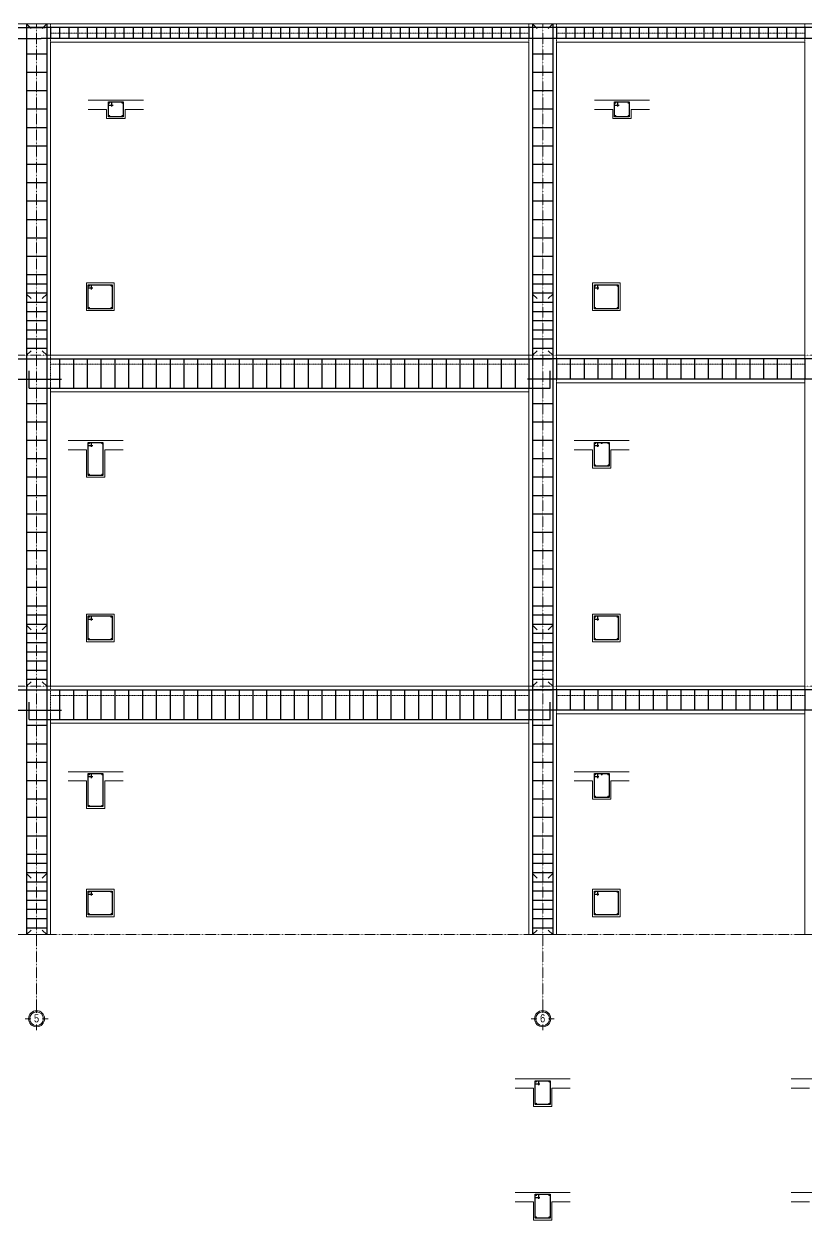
# Model space of a CAD drawing. Header units: millimetres. Extents: x 2451 to 189599, y 100744 to 200848.
# Drawn here: x 97296 to 105796, y 100844 to 113847 of the extents above; entities that cross this region are included whole.
import ezdxf
from ezdxf.enums import TextEntityAlignment as Align

# ---------------------------------------------------------------- set-up
doc = ezdxf.new("R2010")
doc.units = ezdxf.units.MM
doc.linetypes.add('ACAD_ISO03W100', pattern=[30, 12, -18])
doc.linetypes.add('ACAD_ISO10W100', pattern=[18, 12, -3, 0, -3])
for name, color, linetype, lineweight in [('NÉT KHUẤT KC', 4, 'Continuous', 9), ('NÉT THẤY KC', 7, 'Continuous', 20), ('NÉT ĐẬM Cốt thép - các nét cần nhấn mạnh', 1, 'Continuous', 30), ('TEN TRUC', 3, 'Continuous', 18), ('TRUC', 24, 'Continuous', 0)]:
    doc.layers.add(name, color=color, linetype=linetype, lineweight=lineweight)
doc.layers.add('TAGS', color=60, linetype='Continuous')
doc.styles.add('VNI-HELVE-CONDENSEN', font='')
doc.styles.get('VNI-HELVE-CONDENSEN').set_extended_font_data('VNI-Helve-Condense')

# ---------------------------------------------------------------- blocks, each defined once
blk = doc.blocks.new('A$Ca5e4a220')
at = {"layer": 'NÉT ĐẬM Cốt thép - các nét cần nhấn mạnh'}
for p, q in [((51, 9900), (0, 9852)), ((51, 9900), (51, 0)), ((51, 0), (0, 48))]:
    blk.add_line(p, q, dxfattribs=at)
blk = doc.blocks.new('*U972')
at = {"layer": 'NÉT ĐẬM Cốt thép - các nét cần nhấn mạnh'}
blk.add_line((-110, 0), (110, 0), dxfattribs=at)
blk = doc.blocks.new('*U973')
at = {"layer": 'NÉT ĐẬM Cốt thép - các nét cần nhấn mạnh', "color": 0, "linetype": 'ByBlock', "lineweight": -2, "transparency": 16777216}
for p in [(0, 2200), (0, 2000), (0, 1800), (0, 1600), (0, 1400), (0, 1200), (0, 1000), (0, 800), (0, 600), (0, 400), (0, 200), (0, 0)]:
    blk.add_blockref('*U972', p, dxfattribs=at)
blk = doc.blocks.new('*U974')
at = {"layer": 'NÉT ĐẬM Cốt thép - các nét cần nhấn mạnh'}
blk.add_line((-110, 0), (110, 0), dxfattribs=at)
blk = doc.blocks.new('*U975')
at = {"layer": 'NÉT ĐẬM Cốt thép - các nét cần nhấn mạnh', "color": 0, "linetype": 'ByBlock', "lineweight": -2, "transparency": 16777216}
for p in [(0, 600), (0, 400), (0, 200), (0, 0)]:
    blk.add_blockref('*U974', p, dxfattribs=at)
blk = doc.blocks.new('*U948')
at = {"layer": 'NÉT ĐẬM Cốt thép - các nét cần nhấn mạnh'}
blk.add_line((-110, 0), (110, 0), dxfattribs=at)
blk = doc.blocks.new('*U949')
at = {"layer": 'NÉT ĐẬM Cốt thép - các nét cần nhấn mạnh', "color": 0, "linetype": 'ByBlock', "lineweight": -2, "transparency": 16777216}
for p in [(0, 3000), (0, 2800), (0, 2600), (0, 2400), (0, 2200), (0, 2000), (0, 1800), (0, 1600), (0, 1400), (0, 1200), (0, 1000), (0, 800), (0, 600), (0, 400), (0, 200), (0, 0)]:
    blk.add_blockref('*U948', p, dxfattribs=at)
blk = doc.blocks.new('*U950')
at = {"layer": 'NÉT ĐẬM Cốt thép - các nét cần nhấn mạnh'}
blk.add_line((-110, 0), (110, 0), dxfattribs=at)
blk = doc.blocks.new('*U951')
at = {"layer": 'NÉT ĐẬM Cốt thép - các nét cần nhấn mạnh', "color": 0, "linetype": 'ByBlock', "lineweight": -2, "transparency": 16777216}
for p in [(0, 600), (0, 400), (0, 200), (0, 0)]:
    blk.add_blockref('*U950', p, dxfattribs=at)
blk = doc.blocks.new('*U970')
at = {"layer": 'NÉT ĐẬM Cốt thép - các nét cần nhấn mạnh'}
blk.add_line((-110, 0), (110, 0), dxfattribs=at)
blk = doc.blocks.new('*U971')
at = {"layer": 'NÉT ĐẬM Cốt thép - các nét cần nhấn mạnh', "color": 0, "linetype": 'ByBlock', "lineweight": -2, "transparency": 16777216}
for p in [(0, 3200), (0, 3000), (0, 2800), (0, 2600), (0, 2400), (0, 2200), (0, 2000), (0, 1800), (0, 1600), (0, 1400), (0, 1200), (0, 1000), (0, 800), (0, 600), (0, 400), (0, 200), (0, 0)]:
    blk.add_blockref('*U970', p, dxfattribs=at)
blk = doc.blocks.new('*U976')
at = {"layer": 'NÉT ĐẬM Cốt thép - các nét cần nhấn mạnh'}
blk.add_line((-110, 0), (110, 0), dxfattribs=at)
blk = doc.blocks.new('*U947')
at = {"layer": 'NÉT ĐẬM Cốt thép - các nét cần nhấn mạnh', "color": 0, "linetype": 'ByBlock', "lineweight": -2, "transparency": 16777216}
for p in [(0, 600), (0, 400), (0, 200), (0, 0)]:
    blk.add_blockref('*U976', p, dxfattribs=at)
blk = doc.blocks.new('*U954')
at = {"layer": 'NÉT ĐẬM Cốt thép - các nét cần nhấn mạnh'}
blk.add_line((-110, 0), (110, 0), dxfattribs=at)
blk = doc.blocks.new('*U955')
at = {"layer": 'NÉT ĐẬM Cốt thép - các nét cần nhấn mạnh', "color": 0, "linetype": 'ByBlock', "lineweight": -2, "transparency": 16777216}
for p in [(0, 2200), (0, 2000), (0, 1800), (0, 1600), (0, 1400), (0, 1200), (0, 1000), (0, 800), (0, 600), (0, 400), (0, 200), (0, 0)]:
    blk.add_blockref('*U954', p, dxfattribs=at)
blk = doc.blocks.new('*U956')
at = {"layer": 'NÉT ĐẬM Cốt thép - các nét cần nhấn mạnh'}
blk.add_line((-110, 0), (110, 0), dxfattribs=at)
blk = doc.blocks.new('*U957')
at = {"layer": 'NÉT ĐẬM Cốt thép - các nét cần nhấn mạnh', "color": 0, "linetype": 'ByBlock', "lineweight": -2, "transparency": 16777216}
for p in [(0, 600), (0, 400), (0, 200), (0, 0)]:
    blk.add_blockref('*U956', p, dxfattribs=at)
blk = doc.blocks.new('*U960')
at = {"layer": 'NÉT ĐẬM Cốt thép - các nét cần nhấn mạnh'}
blk.add_line((-110, 0), (110, 0), dxfattribs=at)
blk = doc.blocks.new('*U961')
at = {"layer": 'NÉT ĐẬM Cốt thép - các nét cần nhấn mạnh', "color": 0, "linetype": 'ByBlock', "lineweight": -2, "transparency": 16777216}
for p in [(0, 3000), (0, 2800), (0, 2600), (0, 2400), (0, 2200), (0, 2000), (0, 1800), (0, 1600), (0, 1400), (0, 1200), (0, 1000), (0, 800), (0, 600), (0, 400), (0, 200), (0, 0)]:
    blk.add_blockref('*U960', p, dxfattribs=at)
blk = doc.blocks.new('*U933')
at = {"layer": 'NÉT ĐẬM Cốt thép - các nét cần nhấn mạnh'}
blk.add_line((-110, 0), (110, 0), dxfattribs=at)
blk = doc.blocks.new('*U934')
at = {"layer": 'NÉT ĐẬM Cốt thép - các nét cần nhấn mạnh', "color": 0, "linetype": 'ByBlock', "lineweight": -2, "transparency": 16777216}
for p in [(0, 600), (0, 400), (0, 200), (0, 0)]:
    blk.add_blockref('*U933', p, dxfattribs=at)
blk = doc.blocks.new('*U952')
at = {"layer": 'NÉT ĐẬM Cốt thép - các nét cần nhấn mạnh'}
blk.add_line((-110, 0), (110, 0), dxfattribs=at)
blk = doc.blocks.new('*U953')
at = {"layer": 'NÉT ĐẬM Cốt thép - các nét cần nhấn mạnh', "color": 0, "linetype": 'ByBlock', "lineweight": -2, "transparency": 16777216}
for p in [(0, 3200), (0, 3000), (0, 2800), (0, 2600), (0, 2400), (0, 2200), (0, 2000), (0, 1800), (0, 1600), (0, 1400), (0, 1200), (0, 1000), (0, 800), (0, 600), (0, 400), (0, 200), (0, 0)]:
    blk.add_blockref('*U952', p, dxfattribs=at)
blk = doc.blocks.new('*U958')
at = {"layer": 'NÉT ĐẬM Cốt thép - các nét cần nhấn mạnh'}
blk.add_line((-110, 0), (110, 0), dxfattribs=at)
blk = doc.blocks.new('*U959')
at = {"layer": 'NÉT ĐẬM Cốt thép - các nét cần nhấn mạnh', "color": 0, "linetype": 'ByBlock', "lineweight": -2, "transparency": 16777216}
for p in [(0, 600), (0, 400), (0, 200), (0, 0)]:
    blk.add_blockref('*U958', p, dxfattribs=at)
blk = doc.blocks.new('*U870')
at = {"layer": 'NÉT ĐẬM Cốt thép - các nét cần nhấn mạnh'}
blk.add_line((-110, 0), (110, 0), dxfattribs=at)
blk = doc.blocks.new('*U871')
at = {"layer": 'NÉT ĐẬM Cốt thép - các nét cần nhấn mạnh', "color": 0, "linetype": 'ByBlock', "lineweight": -2, "transparency": 16777216}
for p in [(0, 2700), (0, 2550), (0, 2400), (0, 2250), (0, 2100), (0, 1950), (0, 1800), (0, 1650), (0, 1500), (0, 1350), (0, 1200), (0, 1050), (0, 900), (0, 750), (0, 600), (0, 450), (0, 300), (0, 150), (0, 0)]:
    blk.add_blockref('*U870', p, dxfattribs=at)
blk = doc.blocks.new('*U872')
at = {"layer": 'NÉT ĐẬM Cốt thép - các nét cần nhấn mạnh'}
blk.add_line((-110, 0), (210, 0), dxfattribs=at)
blk = doc.blocks.new('*U873')
at = {"layer": 'NÉT ĐẬM Cốt thép - các nét cần nhấn mạnh', "color": 0, "linetype": 'ByBlock', "lineweight": -2, "transparency": 16777216}
for p in [(0, 5100), (0, 4950), (0, 4800), (0, 4650), (0, 4500), (0, 4350), (0, 4200), (0, 4050), (0, 3900), (0, 3750), (0, 3600), (0, 3450), (0, 3300), (0, 3150), (0, 3000), (0, 2850), (0, 2700), (0, 2550), (0, 2400), (0, 2250), (0, 2100), (0, 1950), (0, 1800), (0, 1650), (0, 1500), (0, 1350), (0, 1200), (0, 1050), (0, 900), (0, 750), (0, 600), (0, 450), (0, 300), (0, 150), (0, 0)]:
    blk.add_blockref('*U872', p, dxfattribs=at)
blk = doc.blocks.new('*U927')
at = {"layer": 'NÉT ĐẬM Cốt thép - các nét cần nhấn mạnh'}
blk.add_line((-110, 0), (110, 0), dxfattribs=at)
blk = doc.blocks.new('*U928')
at = {"layer": 'NÉT ĐẬM Cốt thép - các nét cần nhấn mạnh', "color": 0, "linetype": 'ByBlock', "lineweight": -2, "transparency": 16777216}
for p in [(0, 2700), (0, 2550), (0, 2400), (0, 2250), (0, 2100), (0, 1950), (0, 1800), (0, 1650), (0, 1500), (0, 1350), (0, 1200), (0, 1050), (0, 900), (0, 750), (0, 600), (0, 450), (0, 300), (0, 150), (0, 0)]:
    blk.add_blockref('*U927', p, dxfattribs=at)
blk = doc.blocks.new('*U929')
at = {"layer": 'NÉT ĐẬM Cốt thép - các nét cần nhấn mạnh'}
blk.add_line((-110, 0), (210, 0), dxfattribs=at)
blk = doc.blocks.new('*U930')
at = {"layer": 'NÉT ĐẬM Cốt thép - các nét cần nhấn mạnh', "color": 0, "linetype": 'ByBlock', "lineweight": -2, "transparency": 16777216}
for p in [(0, 5100), (0, 4950), (0, 4800), (0, 4650), (0, 4500), (0, 4350), (0, 4200), (0, 4050), (0, 3900), (0, 3750), (0, 3600), (0, 3450), (0, 3300), (0, 3150), (0, 3000), (0, 2850), (0, 2700), (0, 2550), (0, 2400), (0, 2250), (0, 2100), (0, 1950), (0, 1800), (0, 1650), (0, 1500), (0, 1350), (0, 1200), (0, 1050), (0, 900), (0, 750), (0, 600), (0, 450), (0, 300), (0, 150), (0, 0)]:
    blk.add_blockref('*U929', p, dxfattribs=at)
blk = doc.blocks.new('*U856')
at = {"layer": 'NÉT ĐẬM Cốt thép - các nét cần nhấn mạnh'}
blk.add_line((-110, 0), (10, 0), dxfattribs=at)
blk = doc.blocks.new('*U857')
at = {"layer": 'NÉT ĐẬM Cốt thép - các nét cần nhấn mạnh', "color": 0, "linetype": 'ByBlock', "lineweight": -2, "transparency": 16777216}
for p in [(0, 2700), (0, 2600), (0, 2500), (0, 2400), (0, 2300), (0, 2200), (0, 2100), (0, 2000), (0, 1900), (0, 1800), (0, 1700), (0, 1600), (0, 1500), (0, 1400), (0, 1300), (0, 1200), (0, 1100), (0, 1000), (0, 900), (0, 800), (0, 700), (0, 600), (0, 500), (0, 400), (0, 300), (0, 200), (0, 100), (0, 0)]:
    blk.add_blockref('*U856', p, dxfattribs=at)
blk = doc.blocks.new('*U858')
at = {"layer": 'NÉT ĐẬM Cốt thép - các nét cần nhấn mạnh'}
blk.add_line((-110, 0), (10, 0), dxfattribs=at)
blk = doc.blocks.new('*U859')
at = {"layer": 'NÉT ĐẬM Cốt thép - các nét cần nhấn mạnh', "color": 0, "linetype": 'ByBlock', "lineweight": -2, "transparency": 16777216}
for p in [(0, 5200), (0, 5100), (0, 5000), (0, 4900), (0, 4800), (0, 4700), (0, 4600), (0, 4500), (0, 4400), (0, 4300), (0, 4200), (0, 4100), (0, 4000), (0, 3900), (0, 3800), (0, 3700), (0, 3600), (0, 3500), (0, 3400), (0, 3300), (0, 3200), (0, 3100), (0, 3000), (0, 2900), (0, 2800), (0, 2700), (0, 2600), (0, 2500), (0, 2400), (0, 2300), (0, 2200), (0, 2100), (0, 2000), (0, 1900), (0, 1800), (0, 1700), (0, 1600), (0, 1500), (0, 1400), (0, 1300), (0, 1200), (0, 1100), (0, 1000), (0, 900), (0, 800), (0, 700), (0, 600), (0, 500), (0, 400), (0, 300), (0, 200), (0, 100), (0, 0)]:
    blk.add_blockref('*U858', p, dxfattribs=at)
blk = doc.blocks.new('A$C206177D3')
at = {"layer": 'TEN TRUC', "ltscale": 1000}
for p, q in [((-37, 240), (-37, 490)), ((-287, -10), (-537, -10)), ((-37, -510), (-37, -260)), ((463, -10), (213, -10))]:
    blk.add_line(p, q, dxfattribs=at)
blk.add_circle((-37, -10), 350, dxfattribs=at)
at = {"layer": 'TEN TRUC', "color": 254, "ltscale": 1000}
blk.add_circle((-37, -10), 300, dxfattribs=at)

msp = doc.modelspace()

# ---------------------------------------------------------------- linework, layer by layer
at = {"layer": 'NÉT KHUẤT KC', "linetype": 'ACAD_ISO03W100', "ltscale": 0.2}
for p, q in [((97583.7, 113847), (97583.7, 103947)), ((102783.7, 113847), (102783.7, 103947)), ((103083.7, 113847), (103083.7, 103947)), ((105783.7, 113847), (105783.7, 103947)), ((102783.7, 113747), (97583.7, 113747)), ((105783.7, 113747), (103083.7, 113747)), ((102783.7, 110147), (97583.7, 110147)), ((105783.7, 110147), (103083.7, 110147)), ((102783.7, 106547), (97583.7, 106547)), ((105783.7, 106547), (103083.7, 106547))]:
    msp.add_line(p, q, dxfattribs=at)
at = {"layer": 'NÉT THẤY KC'}
for p, q in [((78783.7, 113847), (112083.7, 113847)), ((97583.7, 113647), (97583.7, 110247)), ((97583.7, 113647), (102783.7, 113647)), ((102783.7, 113647), (102783.7, 103947)), ((103083.7, 113647), (103083.7, 110247)), ((103083.7, 113647), (105783.7, 113647)), ((105783.7, 113647), (105783.7, 103947)), ((97995.2, 113018.4), (98595.2, 113018.4)), ((103495.2, 113018.4), (104095.2, 113018.4)), ((97995.2, 112918.4), (98195.2, 112918.4)), ((98195.2, 112818.4), (98195.2, 112918.4)), ((98395.2, 112918.4), (98595.2, 112918.4)), ((98395.2, 112918.4), (98395.2, 112818.4)), ((103495.2, 112918.4), (103695.2, 112918.4)), ((103695.2, 112818.4), (103695.2, 112918.4)), ((103895.2, 112918.4), (104095.2, 112918.4)), ((103895.2, 112918.4), (103895.2, 112818.4)), ((98195.2, 112818.4), (98395.2, 112818.4)), ((103695.2, 112818.4), (103895.2, 112818.4)), ((98275.2, 111031.1), (97975.2, 111031.1)), ((103775.2, 111031.1), (103475.2, 111031.1)), ((97583.7, 110247), (102783.7, 110247)), ((103083.7, 110247), (105783.7, 110247)), ((97583.7, 109947), (97583.7, 106647)), ((103083.7, 109947), (103083.7, 106647)), ((103083.7, 109947), (105783.7, 109947)), ((97583.7, 109847), (102783.7, 109847)), ((97775.2, 109318.4), (98375.2, 109318.4)), ((103275.2, 109318.4), (103875.2, 109318.4)), ((97775.2, 109218.4), (97975.2, 109218.4)), ((97975.2, 108918.4), (97975.2, 109218.4)), ((98175.2, 109218.4), (98375.2, 109218.4)), ((98175.2, 109218.4), (98175.2, 108918.4)), ((103275.2, 109218.4), (103475.2, 109218.4)), ((103475.2, 109018.4), (103475.2, 109218.4)), ((103675.2, 109218.4), (103875.2, 109218.4)), ((103675.2, 109218.4), (103675.2, 109018.4)), ((103475.2, 109018.4), (103675.2, 109018.4)), ((97975.2, 108918.4), (98175.2, 108918.4)), ((98275.2, 107431.1), (97975.2, 107431.1)), ((103775.2, 107431.1), (103475.2, 107431.1)), ((97583.7, 106647), (102783.7, 106647)), ((103083.7, 106647), (105783.7, 106647)), ((97583.7, 106347), (97583.7, 103947)), ((97583.7, 106247), (102783.7, 106247)), ((103083.7, 106347), (103083.7, 103947)), ((103083.7, 106347), (105783.7, 106347)), ((97775.2, 105718.4), (98375.2, 105718.4)), ((103275.2, 105718.4), (103875.2, 105718.4)), ((97775.2, 105618.4), (97975.2, 105618.4)), ((97975.2, 105318.4), (97975.2, 105618.4)), ((98175.2, 105618.4), (98375.2, 105618.4)), ((98175.2, 105618.4), (98175.2, 105318.4)), ((103275.2, 105618.4), (103475.2, 105618.4)), ((103475.2, 105418.4), (103475.2, 105618.4)), ((103675.2, 105618.4), (103875.2, 105618.4)), ((103675.2, 105618.4), (103675.2, 105418.4)), ((103475.2, 105418.4), (103675.2, 105418.4)), ((97975.2, 105318.4), (98175.2, 105318.4)), ((98275.2, 104441.5), (97975.2, 104441.5)), ((103775.2, 104441.5), (103475.2, 104441.5)), ((97283.7, 103947), (97583.7, 103947)), ((102783.7, 103947), (103083.7, 103947)), ((105783.7, 103947), (106083.7, 103947)), ((102633.7, 102379.6), (103233.7, 102379.6)), ((105633.7, 102379.6), (106233.7, 102379.6)), ((102633.7, 102279.6), (102833.7, 102279.6)), ((102833.7, 102079.6), (102833.7, 102279.6)), ((103033.7, 102279.6), (103233.7, 102279.6)), ((103033.7, 102279.6), (103033.7, 102079.6)), ((105633.7, 102279.6), (105833.7, 102279.6)), ((102833.7, 102079.6), (103033.7, 102079.6)), ((102633.7, 101144.5), (103233.7, 101144.5)), ((102633.7, 101044.5), (102833.7, 101044.5)), ((102833.7, 100844.5), (102833.7, 101044.5)), ((103033.7, 101044.5), (103233.7, 101044.5)), ((103033.7, 101044.5), (103033.7, 100844.5)), ((105633.7, 101144.5), (106233.7, 101144.5)), ((105633.7, 101044.5), (105833.7, 101044.5)), ((102833.7, 100844.5), (103033.7, 100844.5))]:
    msp.add_line(p, q, dxfattribs=at)
for points in [[(97975.2, 111031.1), (98275.2, 111031.1), (98275.2, 110731.1), (97975.2, 110731.1)], [(103475.2, 111031.1), (103775.2, 111031.1), (103775.2, 110731.1), (103475.2, 110731.1)], [(97975.2, 107431.1), (98275.2, 107431.1), (98275.2, 107131.1), (97975.2, 107131.1)], [(103475.2, 107431.1), (103775.2, 107431.1), (103775.2, 107131.1), (103475.2, 107131.1)], [(97975.2, 104441.5), (98275.2, 104441.5), (98275.2, 104141.5), (97975.2, 104141.5)], [(103475.2, 104441.5), (103775.2, 104441.5), (103775.2, 104141.5), (103475.2, 104141.5)]]:
    msp.add_lwpolyline(points, close=True, dxfattribs=at)
at = {"layer": 'NÉT ĐẬM Cốt thép - các nét cần nhấn mạnh'}
for p, q in [((87838.5, 113807), (97528.5, 113807.3)), ((103028.9, 113807), (97338.7, 113807.3)), ((112031, 113807), (102837.7, 113807.3)), ((87983.7, 113687), (97483.7, 113687)), ((102984.3, 113687), (97483.7, 113687)), ((106203.7, 113687), (102663.7, 113687)), ((98248.3, 112998.4), (98248.3, 112948.1)), ((103748.3, 112998.4), (103748.3, 112948.1)), ((98215.2, 112965.3), (98265.5, 112965.3)), ((103715.2, 112965.3), (103765.5, 112965.3)), ((97995.2, 110977.9), (98045.5, 110977.9)), ((98028.3, 111011.1), (98028.3, 110960.7)), ((103495.2, 110977.9), (103545.5, 110977.9)), ((103528.3, 111011.1), (103528.3, 110960.7)), ((97323.7, 110910.5), (97374.5, 110862.3)), ((97323.7, 110910.5), (97374.5, 110862.3)), ((97543.7, 110910.5), (97492.9, 110862.3)), ((97543.7, 110910.5), (97492.9, 110862.3)), ((102823.7, 110910.5), (102874.5, 110862.3)), ((102823.7, 110910.5), (102874.5, 110862.3)), ((103043.7, 110910.5), (102992.9, 110862.3)), ((103043.7, 110910.5), (102992.9, 110862.3)), ((97323.7, 110247), (97374.5, 110295.2)), ((97323.7, 110247), (97374.5, 110295.2)), ((97543.7, 110247), (97492.9, 110295.2)), ((97543.7, 110247), (97492.9, 110295.2)), ((102823.7, 110247), (102874.5, 110295.2)), ((102823.7, 110247), (102874.5, 110295.2)), ((103043.7, 110247), (102992.9, 110295.2)), ((103043.7, 110247), (102992.9, 110295.2)), ((87838.5, 110207), (97528.5, 110207.3)), ((97339.1, 110207), (103033.7, 110207.3)), ((112031.5, 110207), (102837.7, 110207.3)), ((97352.8, 109887), (97352.8, 110075.9)), ((103014.7, 109887), (103014.7, 110075.9)), ((93163.7, 109987), (97703.7, 109987)), ((97352.8, 109887), (103014.7, 109887)), ((106203.7, 109987.2), (102770, 109987)), ((97995.2, 109265.3), (98045.5, 109265.3)), ((98028.3, 109298.4), (98028.3, 109248.1)), ((103495.2, 109265.3), (103545.5, 109265.3)), ((103528.3, 109298.4), (103528.3, 109248.1)), ((98028.3, 107411.1), (98028.3, 107360.7)), ((103528.3, 107411.1), (103528.3, 107360.7)), ((97323.7, 107310.5), (97374.5, 107262.3)), ((97543.7, 107310.5), (97492.9, 107262.3)), ((97995.2, 107377.9), (98045.5, 107377.9)), ((102823.7, 107310.5), (102874.5, 107262.3)), ((103043.7, 107310.5), (102992.9, 107262.3)), ((103495.2, 107377.9), (103545.5, 107377.9)), ((97323.7, 106647), (97374.5, 106695.2)), ((97543.7, 106647), (97492.9, 106695.2)), ((102823.7, 106647), (102874.5, 106695.2)), ((103043.7, 106647), (102992.9, 106695.2)), ((87838.5, 106607), (97528.5, 106607.3)), ((97339.1, 106607), (103033.7, 106607.3)), ((112027.7, 106607), (102837.7, 106607.3)), ((93163.7, 106387), (97703.7, 106387)), ((93543.7, 106387), (97386.7, 106387)), ((97352.8, 106287), (97352.8, 106475.9)), ((106203.7, 106387), (102663.7, 106387)), ((105823.7, 106387), (102984.3, 106387)), ((103014.7, 106287), (103014.7, 106475.9)), ((97352.8, 106287), (103014.7, 106287)), ((97995.2, 105665.3), (98045.5, 105665.3)), ((98028.3, 105698.4), (98028.3, 105648.1)), ((103495.2, 105665.3), (103545.5, 105665.3)), ((103528.3, 105698.4), (103528.3, 105648.1)), ((97323.7, 104610.5), (97374.5, 104562.3)), ((97543.7, 104610.5), (97492.9, 104562.3)), ((102823.7, 104610.5), (102874.5, 104562.3)), ((103043.7, 104610.5), (102992.9, 104562.3)), ((98028.3, 104421.5), (98028.3, 104371.1)), ((103528.3, 104421.5), (103528.3, 104371.1)), ((97995.2, 104388.3), (98045.5, 104388.3)), ((103495.2, 104388.3), (103545.5, 104388.3)), ((97323.7, 103947), (97374.5, 103995.2)), ((97543.7, 103947), (97492.9, 103995.2)), ((102823.7, 103947), (102874.5, 103995.2)), ((103043.7, 103947), (102992.9, 103995.2)), ((102886.9, 102359.6), (102886.9, 102309.2)), ((102853.7, 102326.4), (102904.1, 102326.4)), ((102853.7, 101091.3), (102904.1, 101091.3)), ((102886.9, 101124.5), (102886.9, 101074.1))]:
    msp.add_line(p, q, dxfattribs=at)
at = {"layer": 'NÉT ĐẬM Cốt thép - các nét cần nhấn mạnh', "const_width": 10}
for points in [[(98218.8, 112988.7, 1), (98228.8, 112988.7, 1)], [(98371.5, 112988.7, -1), (98361.5, 112988.7, -1)], [(103718.8, 112988.7, 1), (103728.8, 112988.7, 1)], [(103871.5, 112988.7, -1), (103861.5, 112988.7, -1)], [(98218.8, 112848.2, -1), (98228.8, 112848.2, -1)], [(98371.5, 112848.2, 1), (98361.5, 112848.2, 1)], [(103718.8, 112848.2, -1), (103728.8, 112848.2, -1)], [(103871.5, 112848.2, 1), (103861.5, 112848.2, 1)], [(97998.8, 111001.3, 1), (98008.8, 111001.3, 1)], [(98251.5, 111001.3, -1), (98241.5, 111001.3, -1)], [(103498.8, 111001.3, 1), (103508.8, 111001.3, 1)], [(103751.5, 111001.3, -1), (103741.5, 111001.3, -1)], [(97998.8, 110760.8, -1), (98008.8, 110760.8, -1)], [(98251.5, 110760.8, 1), (98241.5, 110760.8, 1)], [(103498.8, 110760.8, -1), (103508.8, 110760.8, -1)], [(103751.5, 110760.8, 1), (103741.5, 110760.8, 1)], [(97998.8, 109288.7, 1), (98008.8, 109288.7, 1)], [(98151.5, 109288.7, -1), (98141.5, 109288.7, -1)], [(103498.8, 109288.7, 1), (103508.8, 109288.7, 1)], [(103579.9, 109288.7, -1), (103569.9, 109288.7, -1)], [(103651.5, 109288.7, -1), (103641.5, 109288.7, -1)], [(103498.8, 109048.2, -1), (103508.8, 109048.2, -1)], [(103651.5, 109048.2, 1), (103641.5, 109048.2, 1)], [(97998.8, 108948.2, -1), (98008.8, 108948.2, -1)], [(98151.5, 108948.2, 1), (98141.5, 108948.2, 1)], [(97998.8, 107401.3, 1), (98008.8, 107401.3, 1)], [(98251.5, 107401.3, -1), (98241.5, 107401.3, -1)], [(103498.8, 107401.3, 1), (103508.8, 107401.3, 1)], [(103751.5, 107401.3, -1), (103741.5, 107401.3, -1)], [(97998.8, 107160.8, -1), (98008.8, 107160.8, -1)], [(98251.5, 107160.8, 1), (98241.5, 107160.8, 1)], [(103498.8, 107160.8, -1), (103508.8, 107160.8, -1)], [(103751.5, 107160.8, 1), (103741.5, 107160.8, 1)], [(97998.8, 105688.7, 1), (98008.8, 105688.7, 1)], [(98151.5, 105688.7, -1), (98141.5, 105688.7, -1)], [(103498.8, 105688.7, 1), (103508.8, 105688.7, 1)], [(103579.9, 105688.7, -1), (103569.9, 105688.7, -1)], [(103651.5, 105688.7, -1), (103641.5, 105688.7, -1)], [(103498.8, 105448.2, -1), (103508.8, 105448.2, -1)], [(103651.5, 105448.2, 1), (103641.5, 105448.2, 1)], [(97998.8, 105348.2, -1), (98008.8, 105348.2, -1)], [(98151.5, 105348.2, 1), (98141.5, 105348.2, 1)], [(97998.8, 104411.7, 1), (98008.8, 104411.7, 1)], [(98251.5, 104411.7, -1), (98241.5, 104411.7, -1)], [(103498.8, 104411.7, 1), (103508.8, 104411.7, 1)], [(103751.5, 104411.7, -1), (103741.5, 104411.7, -1)], [(97998.8, 104171.2, -1), (98008.8, 104171.2, -1)], [(98251.5, 104171.2, 1), (98241.5, 104171.2, 1)], [(103498.8, 104171.2, -1), (103508.8, 104171.2, -1)], [(103751.5, 104171.2, 1), (103741.5, 104171.2, 1)], [(102857.4, 102349.8, 1), (102867.4, 102349.8, 1)], [(103010, 102349.8, -1), (103000, 102349.8, -1)], [(102857.4, 102109.3, -1), (102867.4, 102109.3, -1)], [(103010, 102109.3, 1), (103000, 102109.3, 1)], [(102857.4, 101114.7, 1), (102867.4, 101114.7, 1)], [(103010, 101114.7, -1), (103000, 101114.7, -1)], [(102857.4, 100874.2, -1), (102867.4, 100874.2, -1)], [(103010, 100874.2, 1), (103000, 100874.2, 1)]]:
    msp.add_lwpolyline(points, format="xyb", close=True, dxfattribs=at)
at = {"layer": 'NÉT ĐẬM Cốt thép - các nét cần nhấn mạnh'}
for points in [[(98375.2, 112838.4), (98215.2, 112838.4), (98215.2, 112998.4), (98375.2, 112998.4)], [(103875.2, 112838.4), (103715.2, 112838.4), (103715.2, 112998.4), (103875.2, 112998.4)], [(97995.2, 111011.1), (98255.2, 111011.1), (98255.2, 110751.1), (97995.2, 110751.1)], [(103495.2, 111011.1), (103755.2, 111011.1), (103755.2, 110751.1), (103495.2, 110751.1)], [(98155.2, 108938.4), (97995.2, 108938.4), (97995.2, 109298.4), (98155.2, 109298.4)], [(103655.2, 109038.4), (103495.2, 109038.4), (103495.2, 109298.4), (103655.2, 109298.4)], [(97995.2, 107411.1), (98255.2, 107411.1), (98255.2, 107151.1), (97995.2, 107151.1)], [(103495.2, 107411.1), (103755.2, 107411.1), (103755.2, 107151.1), (103495.2, 107151.1)], [(98155.2, 105338.4), (97995.2, 105338.4), (97995.2, 105698.4), (98155.2, 105698.4)], [(103655.2, 105438.4), (103495.2, 105438.4), (103495.2, 105698.4), (103655.2, 105698.4)], [(97995.2, 104421.5), (98255.2, 104421.5), (98255.2, 104161.5), (97995.2, 104161.5)], [(103495.2, 104421.5), (103755.2, 104421.5), (103755.2, 104161.5), (103495.2, 104161.5)], [(103013.7, 102099.6), (102853.7, 102099.6), (102853.7, 102359.6), (103013.7, 102359.6)], [(103013.7, 100864.5), (102853.7, 100864.5), (102853.7, 101124.5), (103013.7, 101124.5)]]:
    msp.add_lwpolyline(points, close=True, dxfattribs=at)
at = {"layer": 'TRUC', "linetype": 'ACAD_ISO10W100', "ltscale": 0.2}
for p, q in [((78933.7, 110247), (111933.7, 110247)), ((78933.7, 106647), (111933.7, 106647)), ((78933.7, 103947), (111933.7, 103947))]:
    msp.add_line(p, q, dxfattribs=at)
for points in [[(97433.7, 113847), (97433.7, 103158.2)], [(102933.7, 113847), (102933.7, 103158.2)]]:
    msp.add_lwpolyline(points, dxfattribs=at)

# ---------------------------------------------------------------- block references
at = {"layer": 'NÉT THẤY KC', "xscale": -1}
for p in [(97374.5, 103947), (102874.5, 103947)]:
    msp.add_blockref('A$Ca5e4a220', p, dxfattribs=at)
at = {"layer": 'NÉT THẤY KC'}
for p in [(97492.9, 103947), (102992.9, 103947)]:
    msp.add_blockref('A$Ca5e4a220', p, dxfattribs=at)
at = {"layer": 'NÉT ĐẬM Cốt thép - các nét cần nhấn mạnh', "xscale": -1, "rotation": 90}
for name, p in [('*U859', (102783.7, 113697.2)), ('*U857', (105783.7, 113697.2)), ('*U930', (102783.7, 110097)), ('*U928', (105783.7, 110097.2)), ('*U873', (102783.7, 106497)), ('*U871', (105783.7, 106497.2))]:
    msp.add_blockref(name, p, dxfattribs=at)
at = {"layer": 'NÉT ĐẬM Cốt thép - các nét cần nhấn mạnh'}
for name, p in [('*U971', (97433.7, 110322.6)), ('*U953', (102933.7, 110322.6)), ('*U947', (97433.7, 110422.6)), ('*U959', (102933.7, 110422.6)), ('*U949', (97433.7, 106722.6)), ('*U961', (102933.7, 106722.6)), ('*U951', (97433.7, 106822.6)), ('*U934', (102933.7, 106822.6)), ('*U973', (97433.7, 104022.6)), ('*U955', (102933.7, 104022.6)), ('*U975', (97433.7, 104122.6)), ('*U957', (102933.7, 104122.6))]:
    msp.add_blockref(name, p, dxfattribs=at)
at = {"layer": 'TAGS', "ltscale": 1000}
ref = msp.add_blockref('A$C206177D3', (97442.9, 103035.6), dxfattribs=dict(at, xscale=0.25, yscale=0.25, zscale=0.25))
ref.add_attrib('A', '5', dxfattribs={"color": 7, "ltscale": 1000, "height": 87.5, "style": 'VNI-HELVE-CONDENSEN'}).set_placement((97433.3, 102994.2), align=Align.CENTER)
ref = msp.add_blockref('A$C206177D3', (102942.9, 103035.6), dxfattribs=dict(at, xscale=0.25, yscale=0.25, zscale=0.25))
ref.add_attrib('A', '6', dxfattribs={"color": 7, "ltscale": 1000, "height": 87.5, "style": 'VNI-HELVE-CONDENSEN'}).set_placement((102933.3, 102994.2), align=Align.CENTER)

doc.saveas('drawing.dxf')
